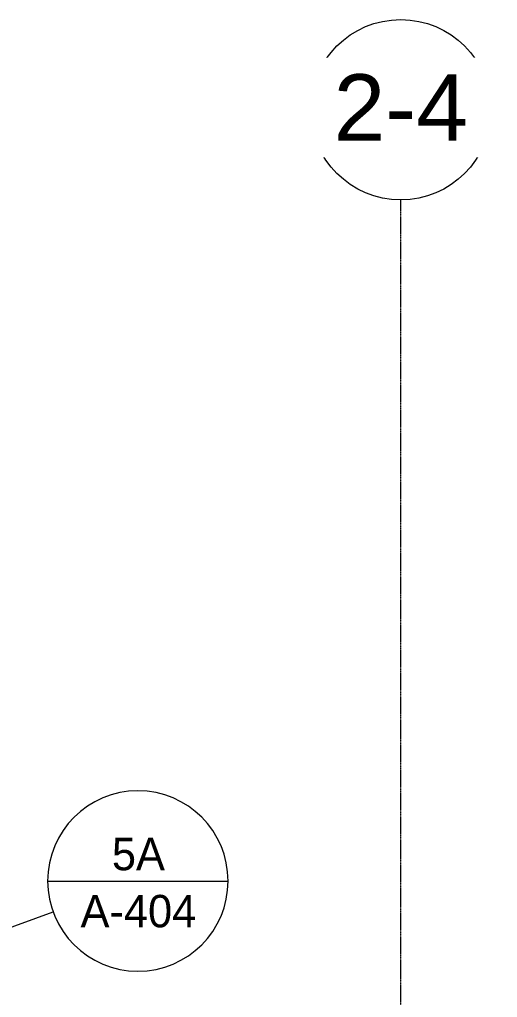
# Model space of a CAD drawing. Header units: inches. Extents: x -23565 to -21, y -324 to 853.
# Drawn here: x -18155 to -17901, y 247 to 768 of the extents above; entities that cross this region are included whole.
import ezdxf

# ---------------------------------------------------------------- set-up
doc = ezdxf.new("R2010")
doc.units = ezdxf.units.IN
doc.header["$MEASUREMENT"] = 0
doc.linetypes.add('Grid Line 1_2_', pattern=[0.875, 0.5, -0.125, 0.125, -0.125])
for name, color, linetype, lineweight in [('A-ANNO-SYMB', 150, 'Continuous', 9), ('S-GRID', 1, 'Continuous', 9), ('S-GRID-IDEN', 1, 'Continuous', 9)]:
    doc.layers.add(name, color=color, linetype=linetype, lineweight=lineweight)
doc.styles.add('Arial_1', font='arial.ttf', dxfattribs={"height": 35.407186})
doc.styles.add('Century Gothic', font='GOTHIC.TTF', dxfattribs={"height": 17.245342})

# ---------------------------------------------------------------- blocks, each defined once
blk = doc.blocks.new('Grid - Grid Head - Circle-14747-Building Section - East_West looking South _ Fitness Center')
at = {"layer": 'S-GRID-IDEN'}
blk.add_circle((-23085.89, 719.89), 48, dxfattribs=at)
blk = doc.blocks.new('Section - Callout Head-19020-Building Section - East_West looking South _ Fitness Center')
at = {"layer": 'A-ANNO-SYMB'}
blk.add_line((-22215.04, 361.61), (-22119.04, 361.61), dxfattribs=at)
for start, end in [(0, 180), (180, 360)]:
    blk.add_arc((-22167.04, 361.61), 48, start, end, dxfattribs=at)

msp = doc.modelspace()

# ---------------------------------------------------------------- linework, layer by layer
at = {"layer": 'A-ANNO-SYMB'}
msp.add_line((-18223.8189, 261.3147), (-18137.3442, 292.8847), dxfattribs=at)
at = {"layer": 'S-GRID', "linetype": 'Grid Line 1_2_'}
msp.add_line((-17952.428, -273.1608), (-17952.428, 671.8918), dxfattribs=at)
msp.add_line((-17952.428, -273.1608), (-17952.428, 671.8918), dxfattribs=at)

# ---------------------------------------------------------------- block references
at = {"layer": 'A-ANNO-SYMB'}
msp.add_blockref('Section - Callout Head-19020-Building Section - East_West looking South _ Fitness Center', (4074.781, -52.2664), dxfattribs=at)
at = {"layer": 'S-GRID-IDEN'}
msp.add_blockref('Grid - Grid Head - Circle-14747-Building Section - East_West looking South _ Fitness Center', (5133.4623, 0), dxfattribs=at)

# ---------------------------------------------------------------- texts
at = {"layer": 'A-ANNO-SYMB', "char_height": 17.24534, "attachment_point": 2, "line_spacing_factor": 0.984117, "style": 'Century Gothic'}
for s, insert, width in [('5A', (-18091.9782, 332.3271), 36.936), ('A-404', (-18091.9782, 301.9426), 77.76)]:
    msp.add_mtext(s, dxfattribs=dict(at, insert=insert, width=width))

# ---------------------------------------------------------------- next in the draw order: texts
at = {"layer": 'S-GRID-IDEN', "insert": (-17952.4372, 738.7655), "char_height": 35.40719, "width": 85.104, "attachment_point": 2, "line_spacing_factor": 0.938532, "style": 'Arial_1', "bg_fill": 3, "box_fill_scale": 1.25, "bg_fill_color": 0, "bg_fill_transparency": 0}
msp.add_mtext('1-4', dxfattribs=at)

# ---------------------------------------------------------------- next in the draw order: block references
at = {"layer": 'S-GRID-IDEN'}
msp.add_blockref('Grid - Grid Head - Circle-14747-Building Section - East_West looking South _ Fitness Center', (5133.4623, 0), dxfattribs=at)

# ---------------------------------------------------------------- next in the draw order: texts
at = {"layer": 'S-GRID-IDEN', "insert": (-17952.4372, 738.7655), "char_height": 35.40719, "width": 85.104, "attachment_point": 2, "line_spacing_factor": 0.938532, "style": 'Arial_1', "bg_fill": 3, "box_fill_scale": 1.25, "bg_fill_color": 0, "bg_fill_transparency": 0}
msp.add_mtext('2-4', dxfattribs=at)

doc.saveas('drawing.dxf')
